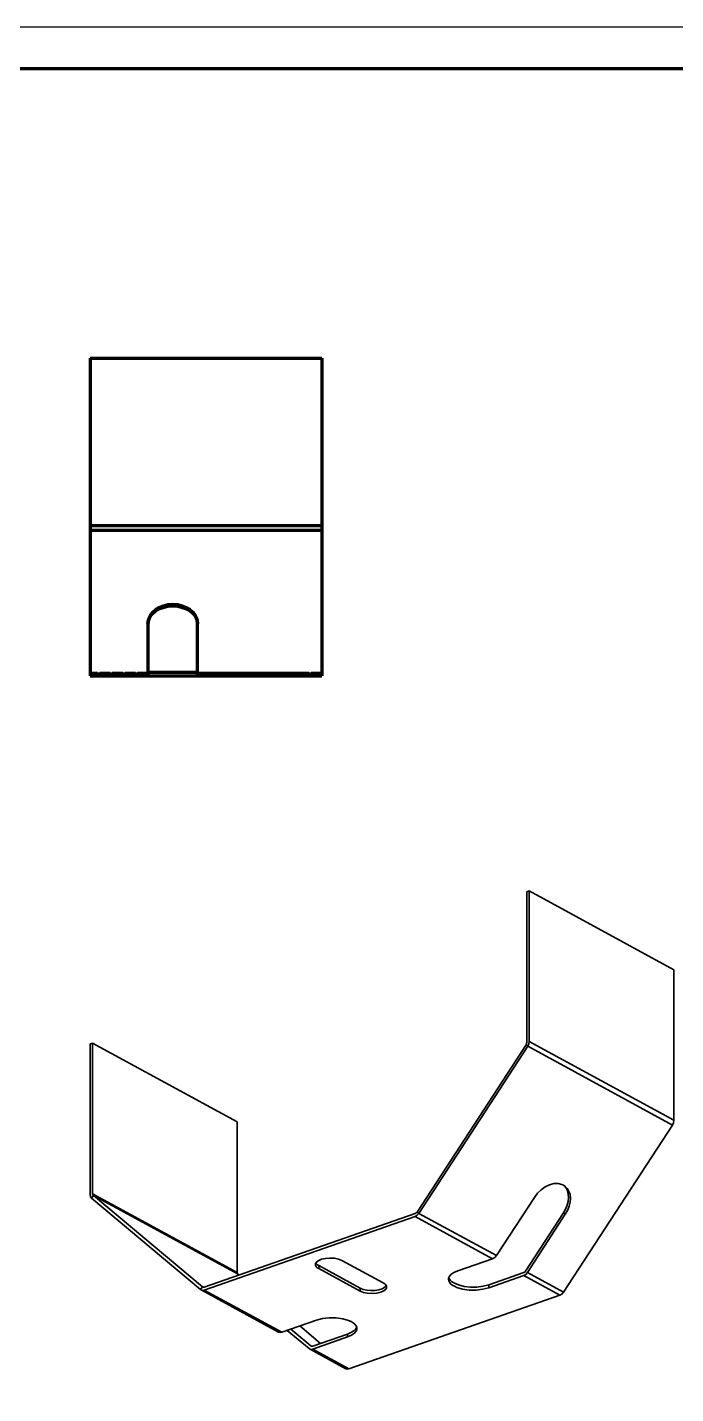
# Model space of a CAD drawing. Header units: millimetres. Extents: x 0 to 420, y 0 to 297.
# Drawn here: x 151.4 to 229.8, y 131.8 to 297 of the extents above; entities that cross this region are included whole.
import ezdxf

# ---------------------------------------------------------------- set-up
doc = ezdxf.new("R2010")
doc.units = ezdxf.units.MM
doc.linetypes.add('DASHED', pattern=[1.524, 1.27, -0.254])

msp = doc.modelspace()

# ---------------------------------------------------------------- linework, layer by layer
at = {"color": 1, "lineweight": 70}
for p, q in [((159, 257), (187, 257)), ((159, 257), (159, 236.76)), ((187, 257), (187, 236.76)), ((159, 236.76), (159, 236.72)), ((159, 236.76), (187, 236.76)), ((159, 236.72), (159, 236.67)), ((159, 236.67), (159, 236.63)), ((159, 236.63), (159, 236.59)), ((159, 236.59), (159, 236.54)), ((159, 236.54), (159, 236.5)), ((159, 236.5), (159, 236.46)), ((159, 236.46), (159, 236.42)), ((159, 236.42), (159, 236.38)), ((159, 236.38), (159, 236.34)), ((159, 236.34), (159, 236.31)), ((159, 236.31), (159, 236.27)), ((159, 236.27), (159, 236.24)), ((159, 236.24), (159, 236.2)), ((187, 236.76), (187, 236.72)), ((187, 236.72), (187, 236.67)), ((187, 236.67), (187, 236.63)), ((187, 236.63), (187, 236.59)), ((187, 236.59), (187, 236.54)), ((187, 236.54), (187, 236.5)), ((187, 236.5), (187, 236.46)), ((187, 236.46), (187, 236.42)), ((187, 236.42), (187, 236.38)), ((187, 236.38), (187, 236.34)), ((187, 236.34), (187, 236.31)), ((187, 236.31), (187, 236.27)), ((187, 236.27), (187, 236.24)), ((187, 236.24), (187, 236.2)), ((159, 236.2), (159, 218.84)), ((159, 236.2), (187, 236.2)), ((187, 236.2), (187, 218.84)), ((166.51, 226.08), (166.88, 226.41)), ((166.88, 226.41), (166.51, 226.08)), ((166.88, 226.41), (167.33, 226.68)), ((167.33, 226.68), (166.88, 226.41)), ((167.33, 226.68), (167.85, 226.87)), ((167.85, 226.87), (167.33, 226.68)), ((167.85, 226.87), (168.41, 227)), ((168.41, 227), (167.85, 226.87)), ((168.41, 227), (169, 227.04)), ((169, 227.04), (168.41, 227)), ((169, 227.04), (169.59, 227)), ((169.59, 227), (169, 227.04)), ((169.59, 227), (170.15, 226.87)), ((170.15, 226.87), (169.59, 227)), ((170.15, 226.87), (170.67, 226.68)), ((170.67, 226.68), (170.15, 226.87)), ((170.67, 226.68), (171.12, 226.41)), ((171.12, 226.41), (170.67, 226.68)), ((171.12, 226.41), (171.49, 226.08)), ((171.49, 226.08), (171.12, 226.41)), ((166, 224.89), (166.06, 225.31)), ((166.06, 225.31), (166, 224.89)), ((166, 224.89), (166, 218.84)), ((166.06, 225.31), (166.23, 225.71)), ((166.23, 225.71), (166.06, 225.31)), ((166.23, 225.71), (166.51, 226.08)), ((166.51, 226.08), (166.23, 225.71)), ((171.49, 226.08), (171.77, 225.71)), ((171.77, 225.71), (171.49, 226.08)), ((171.77, 225.71), (171.94, 225.31)), ((171.94, 225.31), (171.77, 225.71)), ((171.94, 225.31), (172, 224.89)), ((172, 224.89), (171.94, 225.31)), ((172, 218.84), (172, 224.89)), ((159, 218.84), (159, 218.81)), ((159, 218.84), (166, 218.84)), ((159, 218.81), (159, 218.78)), ((159, 218.78), (159, 218.75)), ((159, 218.75), (159, 218.73)), ((159, 218.73), (159, 218.7)), ((159, 218.7), (159, 218.68)), ((159, 218.68), (159, 218.66)), ((159, 218.66), (159, 218.65)), ((159, 218.65), (159, 218.63)), ((159, 218.63), (159, 218.62)), ((159, 218.62), (159, 218.61)), ((159, 218.61), (159, 218.61)), ((159, 218.61), (159, 218.6)), ((159, 218.6), (166, 218.6)), ((159, 218.6), (159, 218.6)), ((166.08, 219), (166, 219)), ((166, 218.84), (166, 218.81)), ((166, 218.81), (166, 218.78)), ((166, 218.78), (166, 218.75)), ((166, 218.75), (166, 218.73)), ((166, 218.73), (166, 218.7)), ((166, 218.7), (166, 218.68)), ((166, 218.68), (166, 218.66)), ((166, 218.66), (166, 218.65)), ((166, 218.65), (166, 218.63)), ((166, 218.63), (166, 218.62)), ((166, 218.62), (166, 218.61)), ((166, 218.61), (166, 218.61)), ((166, 218.61), (166, 218.6)), ((166, 218.6), (166.08, 218.6)), ((166, 218.6), (166, 218.6)), ((166.3, 219), (166.08, 219)), ((166.08, 218.6), (166.3, 218.6)), ((166.65, 219), (166.3, 219)), ((166.3, 218.6), (166.65, 218.6)), ((167.13, 219), (166.65, 219)), ((166.65, 218.6), (167.13, 218.6)), ((167.7, 219), (167.13, 219)), ((167.13, 218.6), (167.7, 218.6)), ((168.33, 219), (167.7, 219)), ((167.7, 218.6), (168.33, 218.6)), ((169, 219), (168.33, 219)), ((168.33, 218.6), (169, 218.6)), ((169.67, 219), (169, 219)), ((169, 218.6), (169.67, 218.6)), ((170.3, 219), (169.67, 219)), ((169.67, 218.6), (170.3, 218.6)), ((170.87, 219), (170.3, 219)), ((170.3, 218.6), (170.87, 218.6)), ((171.35, 219), (170.87, 219)), ((170.87, 218.6), (171.35, 218.6)), ((171.7, 219), (171.35, 219)), ((171.35, 218.6), (171.7, 218.6)), ((171.92, 219), (171.7, 219)), ((171.7, 218.6), (171.92, 218.6)), ((172, 219), (171.92, 219)), ((171.92, 218.6), (172, 218.6)), ((172, 218.81), (172, 218.84)), ((172, 218.84), (187, 218.84)), ((172, 218.78), (172, 218.81)), ((172, 218.75), (172, 218.78)), ((172, 218.73), (172, 218.75)), ((172, 218.7), (172, 218.73)), ((172, 218.68), (172, 218.7)), ((172, 218.66), (172, 218.68)), ((172, 218.65), (172, 218.66)), ((172, 218.63), (172, 218.65)), ((172, 218.62), (172, 218.63)), ((172, 218.61), (172, 218.62)), ((172, 218.6), (172, 218.61)), ((172, 218.61), (172, 218.61)), ((172, 218.6), (172, 218.6)), ((172, 218.6), (187, 218.6)), ((187, 218.84), (187, 218.81)), ((187, 218.81), (187, 218.78)), ((187, 218.78), (187, 218.75)), ((187, 218.75), (187, 218.73)), ((187, 218.73), (187, 218.7)), ((187, 218.7), (187, 218.68)), ((187, 218.68), (187, 218.66)), ((187, 218.66), (187, 218.65)), ((187, 218.65), (187, 218.63)), ((187, 218.63), (187, 218.62)), ((187, 218.62), (187, 218.61)), ((187, 218.61), (187, 218.61)), ((187, 218.61), (187, 218.6)), ((187, 218.6), (187, 218.6))]:
    msp.add_line(p, q, dxfattribs=at)
at = {"color": 5, "linetype": 'DASHED', "lineweight": 35}
for p, q in [((159, 257), (187, 257)), ((159, 257), (159, 236.76)), ((159, 236.76), (159, 257)), ((187, 257), (159, 257)), ((187, 257), (159, 257)), ((159, 236.76), (159, 257)), ((187, 257), (187, 236.76)), ((187, 236.76), (187, 257)), ((187, 236.76), (187, 257)), ((159, 236.72), (159, 236.76)), ((159, 236.76), (159, 236.74)), ((159, 236.74), (159, 236.76)), ((159, 236.74), (159, 236.72)), ((159, 236.72), (159, 236.74)), ((159, 236.67), (159, 236.72)), ((159, 236.72), (159, 236.7)), ((159, 236.7), (159, 236.72)), ((159, 236.7), (159, 236.67)), ((159, 236.67), (159, 236.7)), ((159, 236.63), (159, 236.67)), ((159, 236.67), (159, 236.65)), ((159, 236.65), (159, 236.67)), ((159, 236.65), (159, 236.63)), ((159, 236.63), (159, 236.65)), ((159, 236.59), (159, 236.63)), ((159, 236.63), (159, 236.61)), ((159, 236.61), (159, 236.63)), ((159, 236.61), (159, 236.59)), ((159, 236.59), (159, 236.61)), ((159, 236.54), (159, 236.59)), ((159, 236.59), (159, 236.57)), ((159, 236.57), (159, 236.59)), ((159, 236.57), (159, 236.55)), ((159, 236.55), (159, 236.57)), ((159, 236.55), (159, 236.53)), ((159, 236.53), (159, 236.55)), ((159, 236.5), (159, 236.54)), ((159, 236.53), (159, 236.52)), ((159, 236.52), (159, 236.53)), ((159, 236.52), (159, 236.5)), ((159, 236.5), (159, 236.52)), ((159, 236.46), (159, 236.5)), ((159, 236.5), (159, 236.48)), ((159, 236.48), (159, 236.5)), ((159, 236.48), (159, 219.12)), ((159, 236.48), (159, 236.2)), ((159, 219.12), (159, 236.48)), ((159, 236.48), (159, 236.2)), ((159, 236.42), (159, 236.46)), ((159, 236.38), (159, 236.42)), ((159, 236.34), (159, 236.38)), ((159, 236.31), (159, 236.34)), ((159, 236.27), (159, 236.31)), ((159, 236.24), (159, 236.27)), ((159, 236.2), (159, 236.24)), ((187, 236.72), (187, 236.76)), ((187, 236.74), (187, 236.76)), ((187, 236.76), (187, 236.74)), ((187, 236.72), (187, 236.74)), ((187, 236.74), (187, 236.72)), ((187, 236.67), (187, 236.72)), ((187, 236.7), (187, 236.72)), ((187, 236.72), (187, 236.7)), ((187, 236.67), (187, 236.7)), ((187, 236.7), (187, 236.67)), ((187, 236.63), (187, 236.67)), ((187, 236.65), (187, 236.67)), ((187, 236.67), (187, 236.65)), ((187, 236.63), (187, 236.65)), ((187, 236.65), (187, 236.63)), ((187, 236.59), (187, 236.63)), ((187, 236.61), (187, 236.63)), ((187, 236.63), (187, 236.61)), ((187, 236.59), (187, 236.61)), ((187, 236.61), (187, 236.59)), ((187, 236.54), (187, 236.59)), ((187, 236.57), (187, 236.59)), ((187, 236.59), (187, 236.57)), ((187, 236.55), (187, 236.57)), ((187, 236.57), (187, 236.55)), ((187, 236.53), (187, 236.55)), ((187, 236.55), (187, 236.53)), ((187, 236.5), (187, 236.54)), ((187, 236.52), (187, 236.53)), ((187, 236.53), (187, 236.52)), ((187, 236.5), (187, 236.52)), ((187, 236.52), (187, 236.5)), ((187, 236.46), (187, 236.5)), ((187, 236.48), (187, 236.5)), ((187, 236.5), (187, 236.48)), ((187, 219.12), (187, 236.48)), ((187, 236.2), (187, 236.48)), ((187, 236.48), (187, 219.12)), ((187, 236.2), (187, 236.48)), ((187, 236.42), (187, 236.46)), ((187, 236.38), (187, 236.42)), ((187, 236.34), (187, 236.38)), ((187, 236.31), (187, 236.34)), ((187, 236.27), (187, 236.31)), ((187, 236.24), (187, 236.27)), ((187, 236.2), (187, 236.24)), ((159, 218.84), (159, 236.2)), ((187, 218.84), (187, 236.2)), ((166.51, 226.36), (166.23, 225.99)), ((166.23, 225.99), (166.51, 226.36)), ((166.88, 226.69), (166.51, 226.36)), ((166.51, 226.36), (166.88, 226.69)), ((167.33, 226.95), (166.88, 226.69)), ((166.88, 226.69), (167.33, 226.95)), ((167.85, 227.15), (167.33, 226.95)), ((167.33, 226.95), (167.85, 227.15)), ((168.41, 227.28), (167.85, 227.15)), ((167.85, 227.15), (168.41, 227.28)), ((169, 227.32), (168.41, 227.28)), ((168.41, 227.28), (169, 227.32)), ((169.59, 227.28), (169, 227.32)), ((169, 227.32), (169.59, 227.28)), ((170.15, 227.15), (169.59, 227.28)), ((169.59, 227.28), (170.15, 227.15)), ((170.67, 226.95), (170.15, 227.15)), ((170.15, 227.15), (170.67, 226.95)), ((171.12, 226.69), (170.67, 226.95)), ((170.67, 226.95), (171.12, 226.69)), ((171.49, 226.36), (171.12, 226.69)), ((171.12, 226.69), (171.49, 226.36)), ((171.77, 225.99), (171.49, 226.36)), ((171.49, 226.36), (171.77, 225.99)), ((166.06, 225.58), (166, 225.16)), ((166, 225.16), (166.06, 225.58)), ((166, 224.89), (166, 225.16)), ((166, 225.16), (166, 219.12)), ((166, 224.89), (166, 225.16)), ((166, 219.12), (166, 225.16)), ((166, 218.84), (166, 224.89)), ((166.23, 225.99), (166.06, 225.58)), ((166.06, 225.58), (166.23, 225.99)), ((171.94, 225.58), (171.77, 225.99)), ((171.77, 225.99), (171.94, 225.58)), ((172, 225.16), (171.94, 225.58)), ((171.94, 225.58), (172, 225.16)), ((172, 224.89), (172, 225.16)), ((172, 219.12), (172, 225.16)), ((172, 224.89), (172, 225.16)), ((172, 225.16), (172, 219.12)), ((172, 224.89), (172, 218.84)), ((159, 219.12), (159, 219.11)), ((159, 219.11), (159, 219.12)), ((159, 219.12), (159, 218.84)), ((159, 219.12), (159, 218.84)), ((159, 219.11), (159, 219.09)), ((159, 219.09), (159, 219.11)), ((159, 219.09), (159, 219.08)), ((159, 219.08), (159, 219.09)), ((159, 219.08), (159, 219.06)), ((159, 219.06), (159, 219.08)), ((159, 219.06), (159, 219.05)), ((159, 219.05), (159, 219.06)), ((159, 219.05), (159, 219.04)), ((159, 219.04), (159, 219.05)), ((159, 219.04), (159, 219.03)), ((159, 219.03), (159, 219.04)), ((159, 219.03), (159, 219.02)), ((159, 219.02), (159, 219.03)), ((159, 219.02), (159, 219.02)), ((159, 219.02), (159, 219.01)), ((159, 219.01), (159, 219.02)), ((159, 219.02), (159, 219.02)), ((159, 219.01), (159, 219.01)), ((159, 219.01), (159, 219)), ((159, 219), (159, 219.01)), ((159, 219.01), (159, 219.01)), ((159, 219), (159, 219)), ((159, 219), (159, 219)), ((166, 219), (159, 219)), ((166, 219), (159, 219)), ((159, 219), (159, 219)), ((159, 219), (159, 219)), ((159, 219), (159, 218.6)), ((159, 219), (159, 218.6)), ((159, 218.81), (159, 218.84)), ((159, 218.78), (159, 218.81)), ((159, 218.75), (159, 218.78)), ((159, 218.73), (159, 218.75)), ((159, 218.7), (159, 218.73)), ((159, 218.68), (159, 218.7)), ((159, 218.66), (159, 218.68)), ((159, 218.65), (159, 218.66)), ((159, 218.63), (159, 218.65)), ((159, 218.62), (159, 218.63)), ((159, 218.61), (159, 218.62)), ((159, 218.6), (159, 218.61)), ((159, 218.61), (159, 218.61)), ((159, 218.6), (159, 218.6)), ((159, 218.6), (166, 218.6)), ((166, 219.12), (166, 219.11)), ((166, 219.11), (166, 219.12)), ((166, 219.11), (166, 219.09)), ((166, 219.09), (166, 219.11)), ((166, 219.09), (166, 219.08)), ((166, 219.08), (166, 219.09)), ((166, 219.08), (166, 219.06)), ((166, 219.06), (166, 219.08)), ((166, 219.06), (166, 219.05)), ((166, 219.05), (166, 219.06)), ((166, 219.05), (166, 219.04)), ((166, 219.04), (166, 219.05)), ((166, 219.04), (166, 219.03)), ((166, 219.03), (166, 219.04)), ((166, 219.03), (166, 219.02)), ((166, 219.02), (166, 219.03)), ((166, 219.02), (166, 219.02)), ((166, 219.02), (166, 219.01)), ((166, 219.01), (166, 219.02)), ((166, 219.02), (166, 219.02)), ((166, 219.01), (166, 219.01)), ((166, 219.01), (166, 219)), ((166, 219), (166, 219.01)), ((166, 219.01), (166, 219.01)), ((166, 218.6), (166, 219)), ((166, 219), (166.08, 219)), ((166, 219), (166, 219)), ((166, 219), (166, 219)), ((166, 218.6), (166, 219)), ((166, 219), (166, 219)), ((166, 219), (166, 219)), ((166, 218.81), (166, 218.84)), ((166, 218.78), (166, 218.81)), ((166, 218.75), (166, 218.78)), ((166, 218.73), (166, 218.75)), ((166, 218.7), (166, 218.73)), ((166, 218.68), (166, 218.7)), ((166, 218.66), (166, 218.68)), ((166, 218.65), (166, 218.66)), ((166, 218.63), (166, 218.65)), ((166, 218.62), (166, 218.63)), ((166, 218.61), (166, 218.62)), ((166, 218.6), (166, 218.61)), ((166, 218.61), (166, 218.61)), ((166.08, 218.6), (166, 218.6)), ((166, 218.6), (166, 218.6)), ((166.08, 219), (166.3, 219)), ((166.3, 218.6), (166.08, 218.6)), ((166.3, 219), (166.65, 219)), ((166.65, 218.6), (166.3, 218.6)), ((166.65, 219), (167.13, 219)), ((167.13, 218.6), (166.65, 218.6)), ((167.13, 219), (167.7, 219)), ((167.7, 218.6), (167.13, 218.6)), ((167.7, 219), (168.33, 219)), ((168.33, 218.6), (167.7, 218.6)), ((168.33, 219), (169, 219)), ((169, 218.6), (168.33, 218.6)), ((169, 219), (169.67, 219)), ((169.67, 218.6), (169, 218.6)), ((169.67, 219), (170.3, 219)), ((170.3, 218.6), (169.67, 218.6)), ((170.3, 219), (170.87, 219)), ((170.87, 218.6), (170.3, 218.6)), ((170.87, 219), (171.35, 219)), ((171.35, 218.6), (170.87, 218.6)), ((171.35, 219), (171.7, 219)), ((171.7, 218.6), (171.35, 218.6)), ((171.7, 219), (171.92, 219)), ((171.92, 218.6), (171.7, 218.6)), ((171.92, 219), (172, 219)), ((172, 218.6), (171.92, 218.6)), ((172, 219.11), (172, 219.12)), ((172, 219.12), (172, 219.11)), ((172, 219.09), (172, 219.11)), ((172, 219.11), (172, 219.09)), ((172, 219.08), (172, 219.09)), ((172, 219.09), (172, 219.08)), ((172, 219.06), (172, 219.08)), ((172, 219.08), (172, 219.06)), ((172, 219.05), (172, 219.06)), ((172, 219.06), (172, 219.05)), ((172, 219.04), (172, 219.05)), ((172, 219.05), (172, 219.04)), ((172, 219.03), (172, 219.04)), ((172, 219.04), (172, 219.03)), ((172, 219.02), (172, 219.03)), ((172, 219.03), (172, 219.02)), ((172, 219.01), (172, 219.02)), ((172, 219.02), (172, 219.02)), ((172, 219.02), (172, 219.02)), ((172, 219.02), (172, 219.01)), ((172, 219), (172, 219.01)), ((172, 219.01), (172, 219.01)), ((172, 219.01), (172, 219.01)), ((172, 219.01), (172, 219)), ((172, 219), (172, 219)), ((172, 219), (172, 219)), ((172, 218.6), (172, 219)), ((187, 219), (172, 219)), ((172, 218.6), (172, 219)), ((187, 219), (172, 219)), ((172, 219), (172, 219)), ((172, 219), (172, 219)), ((172, 218.84), (172, 218.81)), ((172, 218.81), (172, 218.78)), ((172, 218.78), (172, 218.75)), ((172, 218.75), (172, 218.73)), ((172, 218.73), (172, 218.7)), ((172, 218.7), (172, 218.68)), ((172, 218.68), (172, 218.66)), ((172, 218.66), (172, 218.65)), ((172, 218.65), (172, 218.63)), ((172, 218.63), (172, 218.62)), ((172, 218.62), (172, 218.61)), ((172, 218.61), (172, 218.61)), ((172, 218.61), (172, 218.6)), ((172, 218.6), (172, 218.6)), ((172, 218.6), (187, 218.6)), ((173.21, 219), (173.2, 219)), ((173.2, 219), (173.21, 219)), ((173.21, 218.6), (173.2, 218.6)), ((173.2, 218.6), (173.21, 218.6)), ((173.25, 219), (173.21, 219)), ((173.21, 219), (173.25, 219)), ((173.25, 218.6), (173.21, 218.6)), ((173.21, 218.6), (173.25, 218.6)), ((173.3, 219), (173.25, 219)), ((173.25, 219), (173.3, 219)), ((173.3, 218.6), (173.25, 218.6)), ((173.25, 218.6), (173.3, 218.6)), ((173.38, 219), (173.3, 219)), ((173.3, 219), (173.38, 219)), ((173.38, 218.6), (173.3, 218.6)), ((173.3, 218.6), (173.38, 218.6)), ((173.48, 219), (173.38, 219)), ((173.38, 219), (173.48, 219)), ((173.48, 218.6), (173.38, 218.6)), ((173.38, 218.6), (173.48, 218.6)), ((173.59, 219), (173.48, 219)), ((173.48, 219), (173.59, 219)), ((173.59, 218.6), (173.48, 218.6)), ((173.48, 218.6), (173.59, 218.6)), ((173.73, 219), (173.59, 219)), ((173.59, 219), (173.73, 219)), ((173.73, 218.6), (173.59, 218.6)), ((173.59, 218.6), (173.73, 218.6)), ((173.88, 219), (173.73, 219)), ((173.73, 219), (173.88, 219)), ((173.88, 218.6), (173.73, 218.6)), ((173.73, 218.6), (173.88, 218.6)), ((174.04, 219), (173.88, 219)), ((173.88, 219), (174.04, 219)), ((174.04, 218.6), (173.88, 218.6)), ((173.88, 218.6), (174.04, 218.6)), ((174.22, 219), (174.04, 219)), ((174.04, 219), (174.22, 219)), ((174.22, 218.6), (174.04, 218.6)), ((174.04, 218.6), (174.22, 218.6)), ((174.41, 219), (174.22, 219)), ((174.22, 219), (174.41, 219)), ((174.41, 218.6), (174.22, 218.6)), ((174.22, 218.6), (174.41, 218.6)), ((174.6, 219), (174.41, 219)), ((174.41, 219), (174.6, 219)), ((174.6, 218.6), (174.41, 218.6)), ((174.41, 218.6), (174.6, 218.6)), ((174.8, 219), (174.6, 219)), ((174.6, 219), (174.8, 219)), ((174.8, 218.6), (174.6, 218.6)), ((174.6, 218.6), (174.8, 218.6)), ((175, 219), (174.8, 219)), ((174.8, 219), (175, 219)), ((175, 218.6), (174.8, 218.6)), ((174.8, 218.6), (175, 218.6)), ((175, 219), (183, 219)), ((183, 219), (175, 219)), ((183, 218.6), (175, 218.6)), ((175, 218.6), (183, 218.6)), ((183, 219), (183.2, 219)), ((183.2, 219), (183, 219)), ((183, 218.6), (183.2, 218.6)), ((183.2, 218.6), (183, 218.6)), ((183.2, 219), (183.4, 219)), ((183.4, 219), (183.2, 219)), ((183.2, 218.6), (183.4, 218.6)), ((183.4, 218.6), (183.2, 218.6)), ((183.4, 219), (183.59, 219)), ((183.59, 219), (183.4, 219)), ((183.4, 218.6), (183.59, 218.6)), ((183.59, 218.6), (183.4, 218.6)), ((183.59, 219), (183.78, 219)), ((183.78, 219), (183.59, 219)), ((183.59, 218.6), (183.78, 218.6)), ((183.78, 218.6), (183.59, 218.6)), ((183.78, 219), (183.96, 219)), ((183.96, 219), (183.78, 219)), ((183.78, 218.6), (183.96, 218.6)), ((183.96, 218.6), (183.78, 218.6)), ((183.96, 219), (184.12, 219)), ((184.12, 219), (183.96, 219)), ((183.96, 218.6), (184.12, 218.6)), ((184.12, 218.6), (183.96, 218.6)), ((184.12, 219), (184.27, 219)), ((184.27, 219), (184.12, 219)), ((184.12, 218.6), (184.27, 218.6)), ((184.27, 218.6), (184.12, 218.6)), ((184.27, 219), (184.41, 219)), ((184.41, 219), (184.27, 219)), ((184.27, 218.6), (184.41, 218.6)), ((184.41, 218.6), (184.27, 218.6)), ((184.41, 219), (184.52, 219)), ((184.52, 219), (184.41, 219)), ((184.41, 218.6), (184.52, 218.6)), ((184.52, 218.6), (184.41, 218.6)), ((184.52, 219), (184.62, 219)), ((184.62, 219), (184.52, 219)), ((184.52, 218.6), (184.62, 218.6)), ((184.62, 218.6), (184.52, 218.6)), ((184.62, 219), (184.7, 219)), ((184.7, 219), (184.62, 219)), ((184.62, 218.6), (184.7, 218.6)), ((184.7, 218.6), (184.62, 218.6)), ((184.7, 219), (184.75, 219)), ((184.75, 219), (184.7, 219)), ((184.7, 218.6), (184.75, 218.6)), ((184.75, 218.6), (184.7, 218.6)), ((184.75, 219), (184.79, 219)), ((184.79, 219), (184.75, 219)), ((184.75, 218.6), (184.79, 218.6)), ((184.79, 218.6), (184.75, 218.6)), ((184.79, 219), (184.8, 219)), ((184.8, 219), (184.79, 219)), ((184.79, 218.6), (184.8, 218.6)), ((184.8, 218.6), (184.79, 218.6)), ((187, 219.11), (187, 219.12)), ((187, 218.84), (187, 219.12)), ((187, 218.84), (187, 219.12)), ((187, 219.12), (187, 219.11)), ((187, 219.09), (187, 219.11)), ((187, 219.11), (187, 219.09)), ((187, 219.08), (187, 219.09)), ((187, 219.09), (187, 219.08)), ((187, 219.06), (187, 219.08)), ((187, 219.08), (187, 219.06)), ((187, 219.05), (187, 219.06)), ((187, 219.06), (187, 219.05)), ((187, 219.04), (187, 219.05)), ((187, 219.05), (187, 219.04)), ((187, 219.03), (187, 219.04)), ((187, 219.04), (187, 219.03)), ((187, 219.02), (187, 219.03)), ((187, 219.03), (187, 219.02)), ((187, 219.01), (187, 219.02)), ((187, 219.02), (187, 219.02)), ((187, 219.02), (187, 219.02)), ((187, 219.02), (187, 219.01)), ((187, 219), (187, 219.01)), ((187, 219.01), (187, 219.01)), ((187, 219.01), (187, 219.01)), ((187, 219.01), (187, 219)), ((187, 219), (187, 219)), ((187, 219), (187, 219)), ((187, 218.6), (187, 219)), ((187, 218.6), (187, 219)), ((187, 219), (187, 219)), ((187, 219), (187, 219)), ((187, 218.81), (187, 218.84)), ((187, 218.78), (187, 218.81)), ((187, 218.75), (187, 218.78)), ((187, 218.73), (187, 218.75)), ((187, 218.7), (187, 218.73)), ((187, 218.68), (187, 218.7)), ((187, 218.66), (187, 218.68)), ((187, 218.65), (187, 218.66)), ((187, 218.63), (187, 218.65)), ((187, 218.62), (187, 218.63)), ((187, 218.61), (187, 218.62)), ((187, 218.6), (187, 218.61)), ((187, 218.61), (187, 218.61)), ((187, 218.6), (187, 218.6))]:
    msp.add_line(p, q, dxfattribs=at)
at = {"color": 1, "lineweight": 35}
for p, q in [((212.1, 192.6), (211.79, 192.49)), ((211.79, 174.28), (211.79, 192.49)), ((212.1, 192.6), (229.59, 183.07)), ((212.1, 174.38), (212.1, 192.6)), ((229.59, 164.86), (229.59, 183.07)), ((159, 174.09), (159.31, 174.2)), ((159, 174.09), (159, 155.87)), ((159.31, 174.2), (159.31, 155.98)), ((176.8, 164.67), (159.31, 174.2)), ((198.53, 153.77), (211.7, 173.99)), ((198.75, 153.6), (211.92, 173.82)), ((211.7, 173.99), (211.76, 174.13)), ((211.92, 173.82), (211.7, 173.99)), ((211.76, 174.13), (211.79, 174.28)), ((211.92, 173.82), (212.05, 174.1)), ((229.41, 164.29), (211.92, 173.82)), ((212.05, 174.1), (212.1, 174.38)), ((229.59, 164.86), (212.1, 174.38)), ((176.8, 146.46), (176.8, 164.67)), ((216.24, 144.07), (229.41, 164.29)), ((229.41, 164.29), (229.54, 164.57)), ((229.54, 164.57), (229.59, 164.86)), ((214.55, 157.06), (214.03, 156.82)), ((215.07, 157.2), (214.55, 157.06)), ((215.57, 157.21), (215.07, 157.2)), ((216.02, 157.11), (215.57, 157.21)), ((216.23, 157.01), (216.02, 157.11)), ((216.41, 156.89), (216.23, 157.01)), ((216.3, 156.97), (216.54, 156.69)), ((159, 155.87), (159.05, 155.62)), ((159.05, 155.62), (159.18, 155.43)), ((159.18, 155.43), (159.4, 155.76)), ((159.18, 155.43), (172.35, 144.4)), ((159.31, 155.98), (159.34, 155.86)), ((159.31, 155.98), (176.8, 146.46)), ((159.34, 155.86), (159.4, 155.76)), ((159.4, 155.76), (172.57, 144.73)), ((159.4, 155.76), (176.89, 146.24)), ((212.71, 155.54), (208.12, 148.5)), ((213.09, 156.04), (212.71, 155.54)), ((213.54, 156.47), (213.09, 156.04)), ((214.03, 156.82), (213.54, 156.47)), ((216.69, 156.62), (216.41, 156.89)), ((216.54, 156.69), (216.71, 156.34)), ((216.89, 156.27), (216.69, 156.62)), ((216.71, 156.34), (216.81, 155.94)), ((216.84, 155.51), (216.79, 155.05)), ((216.81, 155.94), (216.84, 155.51)), ((217.02, 155.87), (216.89, 156.27)), ((217.06, 155.42), (217.02, 155.87)), ((217.03, 154.95), (217.06, 155.42)), ((198.3, 153.59), (198.42, 153.66)), ((198.42, 153.66), (198.53, 153.77)), ((198.75, 153.6), (198.53, 153.77)), ((216.23, 153.67), (211.64, 146.63)), ((216.48, 154.12), (216.23, 153.67)), ((216.45, 153.49), (216.23, 153.67)), ((216.45, 153.49), (216.72, 153.97)), ((216.67, 154.58), (216.48, 154.12)), ((216.79, 155.05), (216.67, 154.58)), ((216.72, 153.97), (216.91, 154.46)), ((216.91, 154.46), (217.03, 154.95)), ((172.8, 144.7), (198.3, 153.59)), ((172.8, 144.34), (198.3, 153.23)), ((198.3, 153.23), (198.55, 153.37)), ((207.67, 148.12), (198.3, 153.23)), ((198.55, 153.37), (198.75, 153.6)), ((208.12, 148.5), (198.75, 153.6)), ((211.87, 146.46), (216.45, 153.49)), ((186.27, 147.54), (186.25, 147.42)), ((186.25, 147.42), (186.27, 147.29)), ((186.33, 147.66), (186.27, 147.54)), ((186.27, 147.29), (186.35, 147.16)), ((186.43, 147.44), (186.3, 147.6)), ((186.58, 147.87), (186.33, 147.66)), ((186.35, 147.16), (186.47, 147.04)), ((186.64, 147.29), (186.43, 147.44)), ((186.47, 147.04), (186.64, 146.93)), ((186.97, 148.05), (186.58, 147.87)), ((191.64, 144.57), (186.64, 147.29)), ((186.64, 146.93), (186.64, 147.29)), ((187.45, 148.16), (186.97, 148.05)), ((188, 148.21), (187.45, 148.16)), ((188.54, 148.18), (188, 148.21)), ((189.05, 148.07), (188.54, 148.18)), ((189.45, 147.91), (189.05, 148.07)), ((194.45, 145.19), (189.45, 147.91)), ((207.67, 148.12), (203.46, 146.65)), ((207.92, 148.27), (207.67, 148.12)), ((208.12, 148.5), (207.92, 148.27)), ((176.83, 146.33), (176.8, 146.46)), ((176.89, 146.24), (176.83, 146.33)), ((176.99, 146.16), (176.89, 146.24)), ((186.64, 146.93), (191.64, 144.21)), ((202.35, 145.78), (202.33, 145.63)), ((202.33, 145.63), (202.36, 145.45)), ((202.4, 145.92), (202.35, 145.78)), ((202.44, 145.64), (202.36, 145.81)), ((202.36, 145.45), (202.45, 145.27)), ((202.63, 146.2), (202.4, 145.92)), ((202.57, 145.48), (202.44, 145.64)), ((202.75, 145.33), (202.57, 145.48)), ((202.98, 146.45), (202.63, 146.2)), ((203.46, 146.65), (202.98, 146.45)), ((211.42, 146.44), (207.2, 144.97)), ((207.2, 144.61), (211.42, 146.08)), ((211.54, 146.51), (211.42, 146.44)), ((211.42, 146.08), (211.66, 146.22)), ((215.79, 143.7), (211.42, 146.08)), ((211.64, 146.63), (211.54, 146.51)), ((211.66, 146.22), (211.87, 146.46)), ((216.24, 144.07), (211.87, 146.46)), ((172.35, 144.4), (172.57, 144.73)), ((172.35, 144.4), (172.41, 144.35)), ((172.41, 144.35), (172.6, 144.3)), ((172.41, 144.35), (181.78, 139.25)), ((172.57, 144.73), (172.61, 144.71)), ((172.57, 144.73), (172.64, 144.69)), ((172.6, 144.3), (172.8, 144.34)), ((172.61, 144.71), (172.7, 144.68)), ((172.7, 144.68), (172.8, 144.7)), ((182.17, 139.23), (172.8, 144.34)), ((192, 144.42), (191.64, 144.57)), ((191.64, 144.21), (191.64, 144.57)), ((191.64, 144.21), (192.05, 144.05)), ((192.45, 144.32), (192, 144.42)), ((192.05, 144.05), (192.55, 143.95)), ((192.94, 144.28), (192.45, 144.32)), ((192.55, 143.95), (193.1, 143.91)), ((193.44, 144.29), (192.94, 144.28)), ((193.1, 143.91), (193.64, 143.96)), ((193.91, 144.37), (193.44, 144.29)), ((193.64, 143.96), (194.13, 144.07)), ((194.31, 144.5), (193.91, 144.37)), ((194.13, 144.07), (194.51, 144.25)), ((194.62, 144.68), (194.31, 144.5)), ((194.62, 145.08), (194.45, 145.19)), ((194.51, 144.25), (194.76, 144.46)), ((194.74, 144.96), (194.62, 145.08)), ((194.8, 144.88), (194.62, 144.68)), ((194.82, 144.83), (194.74, 144.96)), ((194.76, 144.46), (194.82, 144.58)), ((194.85, 144.7), (194.82, 144.83)), ((194.82, 144.58), (194.85, 144.7)), ((202.45, 145.27), (202.59, 145.1)), ((202.59, 145.1), (202.79, 144.94)), ((202.97, 145.19), (202.75, 145.33)), ((202.79, 144.94), (203.04, 144.79)), ((203.53, 144.95), (202.97, 145.19)), ((203.04, 144.79), (203.33, 144.66)), ((203.33, 144.66), (204.03, 144.45)), ((204.22, 144.78), (203.53, 144.95)), ((204.03, 144.45), (204.83, 144.34)), ((204.98, 144.69), (204.22, 144.78)), ((204.83, 144.34), (205.67, 144.33)), ((205.77, 144.7), (204.98, 144.69)), ((205.67, 144.33), (206.48, 144.43)), ((206.53, 144.79), (205.77, 144.7)), ((206.48, 144.43), (207.2, 144.61)), ((207.2, 144.97), (206.53, 144.79)), ((207.2, 144.61), (207.2, 144.97)), ((215.79, 143.7), (216.04, 143.84)), ((216.04, 143.84), (216.24, 144.07)), ((190.29, 134.81), (215.79, 143.7)), ((186.38, 140.7), (182.17, 139.23)), ((187.11, 140.89), (186.38, 140.7)), ((187.92, 140.98), (187.11, 140.89)), ((188.76, 140.97), (187.92, 140.98)), ((189.56, 140.86), (188.76, 140.97)), ((190.26, 140.66), (189.56, 140.86)), ((190.55, 140.53), (190.26, 140.66)), ((190.8, 140.38), (190.55, 140.53)), ((181.97, 139.2), (181.78, 139.25)), ((182.17, 139.23), (181.97, 139.2)), ((182.83, 139.46), (185.47, 137.25)), ((185.69, 137.58), (183.26, 139.62)), ((186.86, 137.88), (184.35, 139.99)), ((190.13, 139.02), (185.92, 137.55)), ((190.54, 139.19), (190.13, 139.02)), ((190.13, 138.66), (190.13, 139.02)), ((190.13, 138.66), (190.61, 138.87)), ((190.87, 139.4), (190.54, 139.19)), ((190.61, 138.87), (190.96, 139.12)), ((191, 140.22), (190.8, 140.38)), ((191.1, 139.62), (190.87, 139.4)), ((190.96, 139.12), (191.18, 139.39)), ((191.14, 140.04), (191, 140.22)), ((191.23, 139.86), (191.1, 139.62)), ((191.23, 139.86), (191.14, 140.04)), ((191.18, 139.39), (191.24, 139.54)), ((191.26, 139.68), (191.23, 139.86)), ((191.24, 139.54), (191.26, 139.68)), ((185.47, 137.25), (185.53, 137.21)), ((185.53, 137.21), (185.71, 137.16)), ((185.53, 137.21), (189.91, 134.83)), ((185.72, 137.56), (185.69, 137.58)), ((185.69, 137.58), (185.76, 137.54)), ((185.71, 137.16), (185.92, 137.19)), ((185.81, 137.54), (185.72, 137.56)), ((185.92, 137.55), (185.81, 137.54)), ((185.92, 137.19), (190.13, 138.66)), ((190.29, 134.81), (185.92, 137.19)), ((189.91, 134.83), (190.09, 134.78)), ((190.09, 134.78), (190.29, 134.81))]:
    msp.add_line(p, q, dxfattribs=at)
at = {"color": 7, "lineweight": 25}
msp.add_lwpolyline([(0, 0), (420, 0), (420, 297), (0, 297)], close=True, dxfattribs=at)
at = {"color": 7, "lineweight": 70}
msp.add_lwpolyline([(20, 5), (415, 5), (415, 292), (20, 292)], close=True, dxfattribs=at)

doc.saveas('drawing.dxf')
